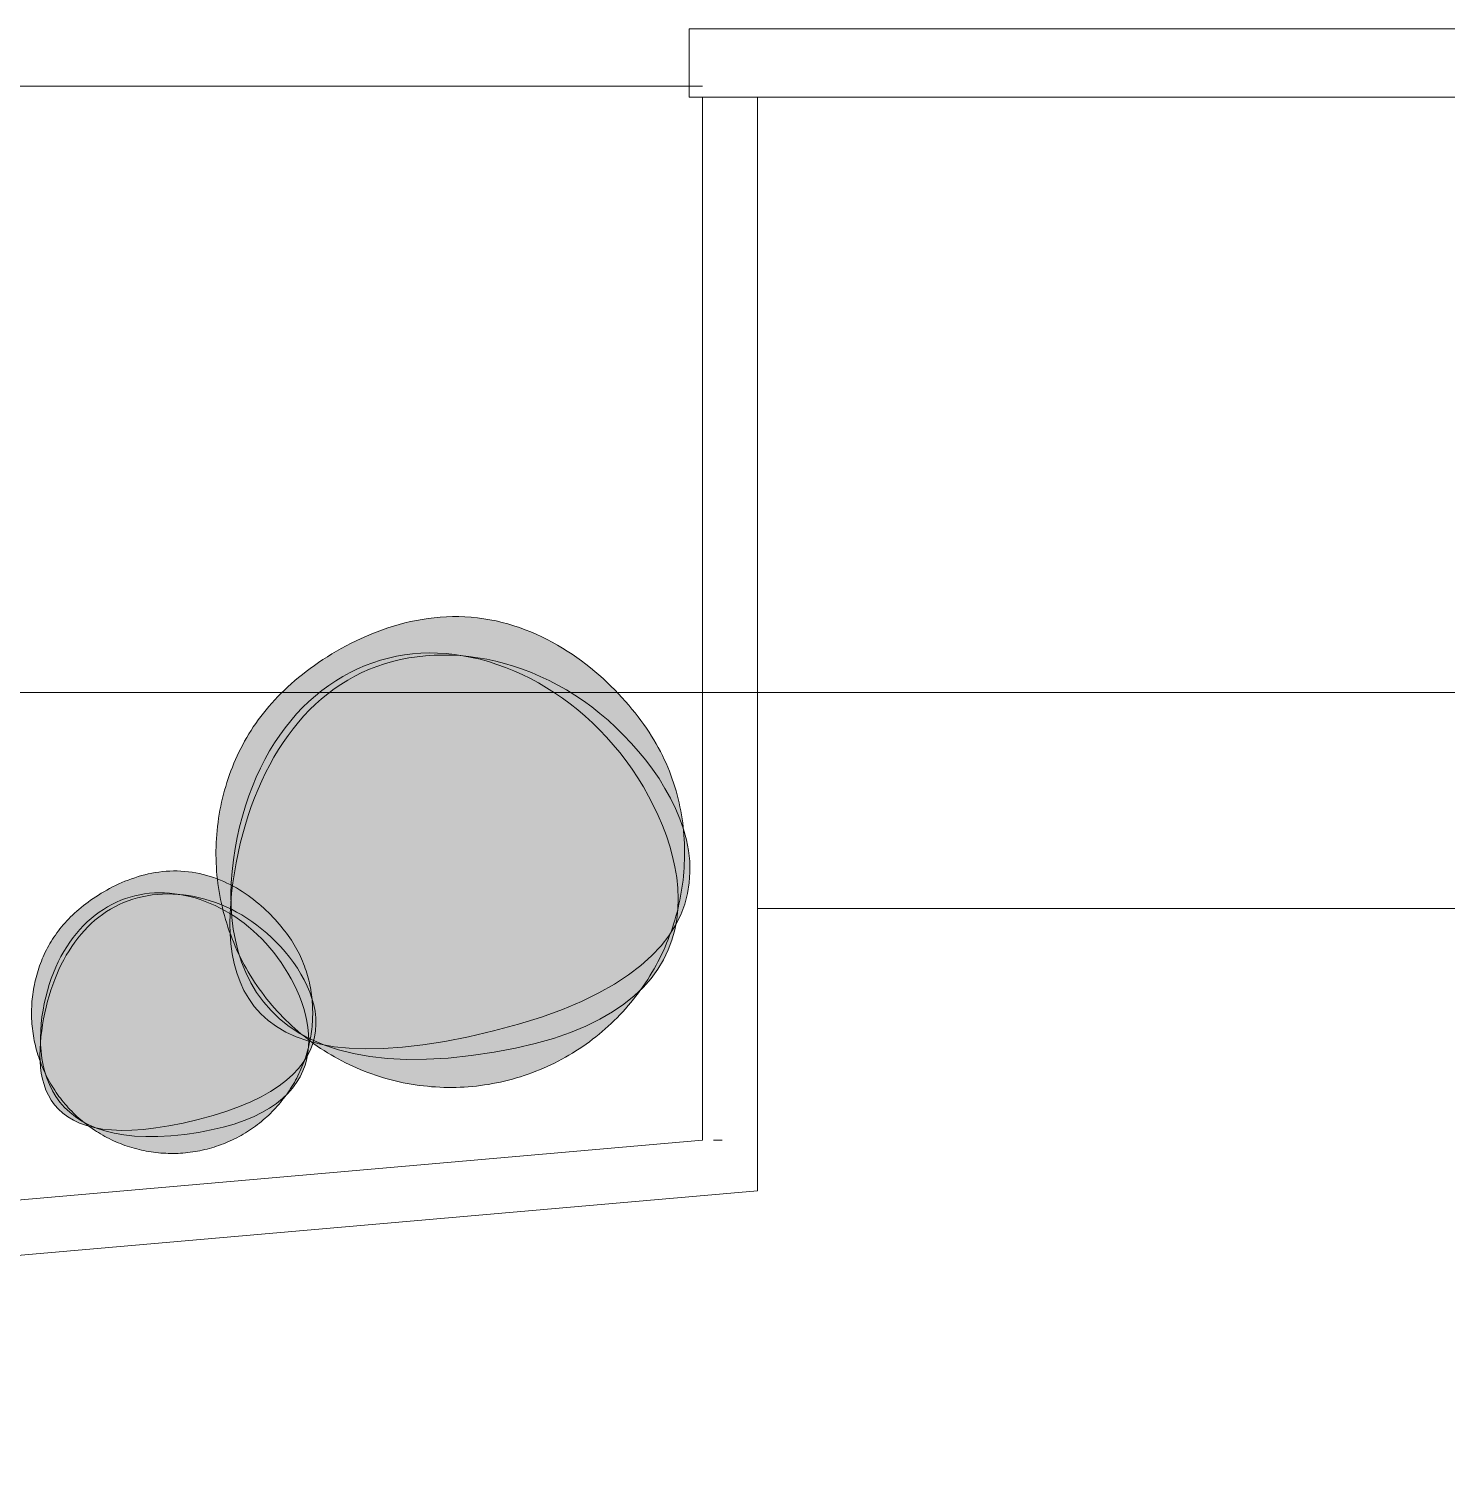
# Model space of a CAD drawing. Header units: metres. Extents: x 0.003 to 0.843, y 0.003 to 0.597.
# Drawn here: x 0.165242 to 0.169355, y 0.469971 to 0.474164 of the extents above; entities that cross this region are included whole.
import ezdxf

# ---------------------------------------------------------------- set-up
doc = ezdxf.new("R2010")
doc.units = ezdxf.units.M
doc.linetypes.add('AUSGEZOGEN', pattern=[0])
doc.linetypes.add('STRICHLINIE', pattern=[19.05, 12.7, -6.35])
doc.layers.add('Plankopf', color=7, linetype='AUSGEZOGEN', lineweight=13)

msp = doc.modelspace()

# ---------------------------------------------------------------- hatches: boundary and pattern name
at = {"layer": 'Plankopf', "linetype": 'AUSGEZOGEN', "lineweight": 13, "true_color": 0xedf5de}
h = msp.add_hatch(color=7, dxfattribs=at)
h.paths.add_polyline_path([(0.1670993, 0.471531), (0.1671043, 0.4715389), (0.1671033, 0.4715361)], flags=16)
h.paths.add_polyline_path([(0.1671191, 0.4715622), (0.1671043, 0.4715389), (0.1671056, 0.4715424), (0.1671095, 0.4715536), (0.1671131, 0.4715649), (0.1671166, 0.4715762), (0.1671199, 0.4715876), (0.167123, 0.4715991), (0.1671253, 0.4716085), (0.1671253, 0.4716081), (0.167122, 0.4715778), (0.1671191, 0.4715626), (0.1671336, 0.4715915), (0.1671453, 0.4716223), (0.1671535, 0.4716534), (0.1671586, 0.4716846), (0.1671605, 0.4717159), (0.1671596, 0.4717472), (0.1671561, 0.4717784), (0.16715, 0.4718095), (0.1671414, 0.4718408), (0.1671393, 0.4718582), (0.1671376, 0.4718699), (0.1671358, 0.4718816), (0.1671337, 0.4718933), (0.1671315, 0.471905), (0.167129, 0.4719166), (0.1671263, 0.4719282), (0.1671233, 0.4719398), (0.1671201, 0.4719514), (0.1671167, 0.4719629), (0.167113, 0.4719744), (0.1671091, 0.4719859), (0.167105, 0.4719973), (0.1671006, 0.4720087), (0.1670959, 0.4720201), (0.167091, 0.4720315), (0.1670858, 0.4720429), (0.1670803, 0.4720542), (0.1670745, 0.4720656), (0.1670685, 0.4720769), (0.1670622, 0.4720882), (0.1670556, 0.4720994), (0.1670488, 0.4721107), (0.1670416, 0.4721219), (0.1670341, 0.4721331), (0.1670263, 0.4721443), (0.1670182, 0.4721555), (0.1670099, 0.4721667), (0.1670012, 0.4721779), (0.1669921, 0.472189), (0.1669828, 0.4722002), (0.1669731, 0.4722113), (0.1669631, 0.4722224), (0.1669528, 0.4722335), (0.1669421, 0.4722446), (0.1669311, 0.4722555), (0.1669199, 0.4722664), (0.1669082, 0.4722772), (0.1668963, 0.4722879), (0.1668841, 0.4722984), (0.1668716, 0.4723087), (0.1668587, 0.4723189), (0.1668456, 0.4723288), (0.1668322, 0.4723386), (0.1668185, 0.4723481), (0.1668045, 0.4723573), (0.1667902, 0.4723662), (0.1667756, 0.4723749), (0.1667607, 0.4723832), (0.1667456, 0.4723912), (0.1667302, 0.4723988), (0.1667145, 0.4724061), (0.1666986, 0.4724129), (0.1666824, 0.4724194), (0.1666659, 0.4724254), (0.1666492, 0.4724309), (0.1666323, 0.472436), (0.166615, 0.4724406), (0.1665976, 0.4724447), (0.1665799, 0.4724482), (0.1665619, 0.4724512), (0.1665437, 0.4724536), (0.1665255, 0.4724554), (0.1665073, 0.4724566), (0.1664893, 0.4724572), (0.1664713, 0.4724572), (0.1664535, 0.4724567), (0.1664359, 0.4724556), (0.1664183, 0.472454), (0.1664009, 0.4724519), (0.1663837, 0.4724493), (0.1663666, 0.4724463), (0.1663497, 0.4724428), (0.166333, 0.4724389), (0.1663164, 0.4724346), (0.1663, 0.4724298), (0.1662839, 0.4724247), (0.1662679, 0.4724193), (0.1662522, 0.4724135), (0.1662367, 0.4724074), (0.1662214, 0.4724009), (0.1662063, 0.4723942), (0.1661915, 0.4723873), (0.1661769, 0.4723801), (0.1661626, 0.4723726), (0.1661486, 0.472365), (0.1661349, 0.4723571), (0.1661214, 0.4723491), (0.1661082, 0.4723409), (0.1660953, 0.4723326), (0.1660827, 0.4723241), (0.1660704, 0.4723156), (0.1660585, 0.472307), (0.1660468, 0.4722982), (0.1660355, 0.4722894), (0.1660245, 0.4722805), (0.1660138, 0.4722716), (0.1660033, 0.4722625), (0.1659932, 0.4722534), (0.1659834, 0.4722442), (0.1659738, 0.4722349), (0.1659646, 0.4722255), (0.1659556, 0.472216), (0.1659469, 0.4722064), (0.1659384, 0.4721968), (0.1659303, 0.4721871), (0.1659223, 0.4721773), (0.1659147, 0.4721674), (0.1659073, 0.4721575), (0.1659001, 0.4721474), (0.1658932, 0.4721373), (0.1658866, 0.4721271), (0.1658802, 0.4721168), (0.165874, 0.4721065), (0.165868, 0.472096), (0.1658623, 0.4720855), (0.1658568, 0.4720749), (0.1658515, 0.4720642), (0.1658464, 0.4720534), (0.1658415, 0.4720426), (0.1658369, 0.4720317), (0.1658324, 0.4720207), (0.1658281, 0.4720096), (0.1658241, 0.4719985), (0.1658202, 0.4719873), (0.1658165, 0.471976), (0.165813, 0.4719646), (0.1658098, 0.4719532), (0.1658067, 0.4719418), (0.1658038, 0.4719302), (0.1658011, 0.4719187), (0.1657987, 0.4719071), (0.1657964, 0.4718954), (0.1657943, 0.4718837), (0.1657924, 0.471872), (0.1657908, 0.4718603), (0.1657893, 0.4718485), (0.165788, 0.4718367), (0.165787, 0.4718248), (0.1657861, 0.471813), (0.1657855, 0.4718011), (0.165785, 0.4717893), (0.1657848, 0.4717774), (0.1657848, 0.4717655), (0.165785, 0.4717537), (0.1657853, 0.4717418), (0.1657859, 0.47173), (0.1657867, 0.4717181), (0.1657877, 0.4717063), (0.1657889, 0.4716945), (0.1657904, 0.4716827), (0.165792, 0.471671), (0.1657938, 0.4716592), (0.1657959, 0.4716475), (0.1657981, 0.4716359), (0.1658006, 0.4716243), (0.1658033, 0.4716127), (0.1658061, 0.4716012), (0.1658092, 0.4715897), (0.1658125, 0.4715783), (0.1658159, 0.471567), (0.1658196, 0.4715557), (0.1658234, 0.4715445), (0.1658253, 0.4715655), (0.1658258, 0.4715951), (0.1658275, 0.4716249), (0.1658285, 0.4716352), (0.1658288, 0.471617), (0.1658311, 0.4715835), (0.1658351, 0.4715504), (0.165841, 0.4715177), (0.1658489, 0.4714855), (0.1658522, 0.4714753), (0.1658506, 0.4714786), (0.1658456, 0.4714894), (0.1658408, 0.4715003), (0.1658362, 0.4715112), (0.1658317, 0.4715222), (0.1658275, 0.4715333), (0.165826, 0.4715374), (0.1658284, 0.471507), (0.1658322, 0.4714785), (0.1658378, 0.4714506), (0.1658452, 0.4714235), (0.1658546, 0.4713973), (0.1658661, 0.4713722), (0.1658799, 0.4713483), (0.1658961, 0.4713257), (0.1659148, 0.4713046), (0.1659361, 0.471285), (0.1659603, 0.4712672), (0.1659874, 0.4712513), (0.1660176, 0.4712373), (0.166051, 0.4712255), (0.166062, 0.4712226), (0.1660691, 0.4712175), (0.1660788, 0.4712106), (0.1660886, 0.471204), (0.1660986, 0.4711975), (0.1661086, 0.4711912), (0.1661188, 0.471185), (0.166129, 0.4711791), (0.1661394, 0.4711733), (0.1661499, 0.4711677), (0.1661604, 0.4711623), (0.1661711, 0.471157), (0.1661818, 0.471152), (0.1661926, 0.4711471), (0.1662036, 0.4711425), (0.1662146, 0.471138), (0.1662256, 0.4711337), (0.1662368, 0.4711297), (0.166248, 0.4711258), (0.1662593, 0.4711221), (0.1662706, 0.4711187), (0.166282, 0.4711154), (0.1662935, 0.4711123), (0.166305, 0.4711094), (0.1663166, 0.4711067), (0.1663282, 0.4711043), (0.1663398, 0.471102), (0.1663515, 0.4710999), (0.1663632, 0.4710981), (0.166375, 0.4710964), (0.1663868, 0.4710949), (0.1663986, 0.4710937), (0.1664104, 0.4710926), (0.1664223, 0.4710918), (0.1664341, 0.4710911), (0.166446, 0.4710907), (0.1664578, 0.4710904), (0.1664697, 0.4710904), (0.1664816, 0.4710906), (0.1664934, 0.471091), (0.1665053, 0.4710915), (0.1665171, 0.4710923), (0.166529, 0.4710933), (0.1665408, 0.4710946), (0.1665525, 0.471096), (0.1665643, 0.4710976), (0.166576, 0.4710994), (0.1665877, 0.4711015), (0.1665994, 0.4711037), (0.166611, 0.4711062), (0.1666225, 0.4711089), (0.166634, 0.4711117), (0.1666455, 0.4711148), (0.1666569, 0.4711181), (0.1666683, 0.4711215), (0.1666796, 0.4711252), (0.1666908, 0.4711291), (0.166702, 0.4711331), (0.166713, 0.4711374), (0.1667241, 0.4711418), (0.166735, 0.4711464), (0.1667458, 0.4711512), (0.1667566, 0.4711562), (0.1667673, 0.4711614), (0.1667779, 0.4711668), (0.1667884, 0.4711723), (0.1667988, 0.471178), (0.1668091, 0.4711839), (0.1668193, 0.47119), (0.1668293, 0.4711963), (0.1668393, 0.4712027), (0.1668492, 0.4712093), (0.1668589, 0.4712161), (0.1668685, 0.4712231), (0.166878, 0.4712302), (0.1668874, 0.4712375), (0.1668966, 0.4712449), (0.1669057, 0.4712526), (0.1669147, 0.4712603), (0.1669235, 0.4712683), (0.1669322, 0.4712764), (0.1669407, 0.4712846), (0.1669491, 0.471293), (0.1669574, 0.4713015), (0.1669655, 0.4713102), (0.1669734, 0.471319), (0.1669812, 0.471328), (0.1669888, 0.4713371), (0.1669963, 0.4713463), (0.1670036, 0.4713556), (0.1670108, 0.4713651), (0.1669985, 0.471356), (0.167017, 0.4713736), (0.1670178, 0.4713747), (0.1670171, 0.4713737), (0.1670247, 0.4713809), (0.1670475, 0.4714068), (0.1670671, 0.4714336), (0.1670837, 0.4714612), (0.1670973, 0.4714895), (0.1671082, 0.4715184), (0.1671164, 0.4715479)])
h.paths.add_polyline_path([(0.1660314, 0.4712464), (0.166034, 0.4712444), (0.1660337, 0.4712445)], flags=16)
h.paths.add_polyline_path([(0.1665084, 0.4723426), (0.1665191, 0.4723415), (0.1665511, 0.4723334), (0.1665264, 0.4723391)], flags=16)
h = msp.add_hatch(color=7, dxfattribs=at)
h.paths.add_polyline_path([(0.1660382, 0.4711632), (0.1660412, 0.4711679), (0.1660406, 0.4711662)], flags=16)
h.paths.add_polyline_path([(0.1660501, 0.4711819), (0.1660412, 0.4711679), (0.166042, 0.47117), (0.1660443, 0.4711767), (0.1660465, 0.4711835), (0.1660486, 0.4711903), (0.1660506, 0.4711971), (0.1660524, 0.471204), (0.1660538, 0.4712096), (0.1660538, 0.4712094), (0.1660518, 0.4711912), (0.1660501, 0.4711821), (0.1660588, 0.4711995), (0.1660658, 0.471218), (0.1660707, 0.4712366), (0.1660738, 0.4712553), (0.1660749, 0.4712741), (0.1660744, 0.4712929), (0.1660723, 0.4713116), (0.1660686, 0.4713302), (0.1660635, 0.471349), (0.1660622, 0.4713595), (0.1660612, 0.4713665), (0.1660601, 0.4713735), (0.1660589, 0.4713806), (0.1660575, 0.4713875), (0.166056, 0.4713945), (0.1660544, 0.4714015), (0.1660526, 0.4714084), (0.1660507, 0.4714154), (0.1660487, 0.4714223), (0.1660465, 0.4714292), (0.1660441, 0.4714361), (0.1660416, 0.4714429), (0.166039, 0.4714498), (0.1660362, 0.4714566), (0.1660332, 0.4714635), (0.1660301, 0.4714703), (0.1660268, 0.4714771), (0.1660234, 0.4714839), (0.1660197, 0.4714907), (0.166016, 0.4714974), (0.166012, 0.4715042), (0.1660079, 0.471511), (0.1660036, 0.4715177), (0.1659991, 0.4715244), (0.1659944, 0.4715312), (0.1659896, 0.4715379), (0.1659845, 0.4715446), (0.1659793, 0.4715513), (0.1659739, 0.471558), (0.1659683, 0.4715647), (0.1659625, 0.4715713), (0.1659565, 0.471578), (0.1659503, 0.4715847), (0.1659439, 0.4715913), (0.1659373, 0.4715979), (0.1659305, 0.4716044), (0.1659236, 0.4716109), (0.1659164, 0.4716173), (0.1659091, 0.4716236), (0.1659016, 0.4716298), (0.1658939, 0.4716359), (0.165886, 0.4716419), (0.1658779, 0.4716477), (0.1658697, 0.4716534), (0.1658613, 0.4716589), (0.1658527, 0.4716643), (0.165844, 0.4716695), (0.1658351, 0.4716745), (0.165826, 0.4716793), (0.1658168, 0.4716839), (0.1658074, 0.4716882), (0.1657978, 0.4716923), (0.1657881, 0.4716962), (0.1657782, 0.4716998), (0.1657682, 0.4717031), (0.165758, 0.4717062), (0.1657477, 0.4717089), (0.1657372, 0.4717113), (0.1657266, 0.4717135), (0.1657158, 0.4717153), (0.1657049, 0.4717167), (0.1656939, 0.4717178), (0.165683, 0.4717185), (0.1656722, 0.4717189), (0.1656614, 0.4717189), (0.1656507, 0.4717186), (0.1656401, 0.4717179), (0.1656296, 0.471717), (0.1656192, 0.4717157), (0.1656088, 0.4717142), (0.1655986, 0.4717123), (0.1655884, 0.4717102), (0.1655784, 0.4717079), (0.1655685, 0.4717053), (0.1655587, 0.4717025), (0.165549, 0.4716994), (0.1655394, 0.4716961), (0.1655299, 0.4716926), (0.1655206, 0.471689), (0.1655115, 0.4716851), (0.1655024, 0.4716811), (0.1654935, 0.4716769), (0.1654848, 0.4716726), (0.1654762, 0.4716681), (0.1654678, 0.4716635), (0.1654595, 0.4716588), (0.1654515, 0.471654), (0.1654435, 0.4716491), (0.1654358, 0.4716441), (0.1654283, 0.471639), (0.1654209, 0.4716339), (0.1654137, 0.4716287), (0.1654067, 0.4716235), (0.1653999, 0.4716182), (0.1653933, 0.4716129), (0.1653869, 0.4716075), (0.1653806, 0.4716021), (0.1653746, 0.4715966), (0.1653687, 0.471591), (0.1653629, 0.4715855), (0.1653574, 0.4715798), (0.165352, 0.4715742), (0.1653468, 0.4715684), (0.1653417, 0.4715626), (0.1653368, 0.4715568), (0.165332, 0.4715509), (0.1653274, 0.471545), (0.165323, 0.471539), (0.1653187, 0.471533), (0.1653146, 0.4715269), (0.1653106, 0.4715208), (0.1653067, 0.4715146), (0.165303, 0.4715084), (0.1652994, 0.4715022), (0.165296, 0.4714958), (0.1652927, 0.4714895), (0.1652895, 0.4714831), (0.1652865, 0.4714766), (0.1652835, 0.4714701), (0.1652807, 0.4714636), (0.1652781, 0.471457), (0.1652755, 0.4714503), (0.1652731, 0.4714436), (0.1652707, 0.4714369), (0.1652685, 0.4714301), (0.1652664, 0.4714233), (0.1652645, 0.4714165), (0.1652626, 0.4714096), (0.1652609, 0.4714027), (0.1652593, 0.4713958), (0.1652578, 0.4713888), (0.1652565, 0.4713818), (0.1652552, 0.4713748), (0.1652541, 0.4713678), (0.1652531, 0.4713607), (0.1652522, 0.4713536), (0.1652515, 0.4713466), (0.1652508, 0.4713395), (0.1652503, 0.4713324), (0.1652499, 0.4713252), (0.1652497, 0.4713181), (0.1652495, 0.471311), (0.1652495, 0.4713039), (0.1652496, 0.4712968), (0.1652498, 0.4712896), (0.1652502, 0.4712825), (0.1652507, 0.4712754), (0.1652513, 0.4712683), (0.165252, 0.4712612), (0.1652528, 0.4712542), (0.1652538, 0.4712471), (0.1652549, 0.4712401), (0.1652562, 0.4712331), (0.1652575, 0.4712261), (0.165259, 0.4712191), (0.1652606, 0.4712122), (0.1652623, 0.4712053), (0.1652641, 0.4711984), (0.1652661, 0.4711916), (0.1652682, 0.4711847), (0.1652704, 0.471178), (0.1652727, 0.4711712), (0.1652738, 0.4711838), (0.1652741, 0.4712016), (0.1652751, 0.4712195), (0.1652757, 0.4712256), (0.1652759, 0.4712147), (0.1652773, 0.4711947), (0.1652797, 0.4711748), (0.1652832, 0.4711551), (0.165288, 0.4711359), (0.16529, 0.4711297), (0.165289, 0.4711317), (0.165286, 0.4711382), (0.1652831, 0.4711447), (0.1652803, 0.4711513), (0.1652777, 0.4711579), (0.1652751, 0.4711645), (0.1652742, 0.471167), (0.1652756, 0.4711488), (0.1652779, 0.4711316), (0.1652813, 0.4711149), (0.1652857, 0.4710987), (0.1652914, 0.471083), (0.1652983, 0.4710679), (0.1653066, 0.4710535), (0.1653163, 0.47104), (0.1653275, 0.4710273), (0.1653403, 0.4710156), (0.1653548, 0.4710049), (0.1653711, 0.4709953), (0.1653892, 0.4709869), (0.1654092, 0.4709799), (0.1654158, 0.4709781), (0.1654201, 0.470975), (0.1654259, 0.4709709), (0.1654318, 0.4709669), (0.1654378, 0.470963), (0.1654438, 0.4709593), (0.1654499, 0.4709556), (0.165456, 0.470952), (0.1654623, 0.4709485), (0.1654685, 0.4709452), (0.1654749, 0.4709419), (0.1654813, 0.4709388), (0.1654877, 0.4709357), (0.1654942, 0.4709328), (0.1655008, 0.47093), (0.1655074, 0.4709274), (0.165514, 0.4709248), (0.1655207, 0.4709224), (0.1655274, 0.47092), (0.1655342, 0.4709178), (0.165541, 0.4709157), (0.1655478, 0.4709138), (0.1655547, 0.4709119), (0.1655616, 0.4709102), (0.1655686, 0.4709086), (0.1655755, 0.4709071), (0.1655825, 0.4709058), (0.1655895, 0.4709045), (0.1655966, 0.4709034), (0.1656036, 0.4709024), (0.1656107, 0.4709015), (0.1656178, 0.4709008), (0.1656249, 0.4709001), (0.165632, 0.4708996), (0.1656391, 0.4708992), (0.1656462, 0.470899), (0.1656533, 0.4708988), (0.1656605, 0.4708988), (0.1656676, 0.4708989), (0.1656747, 0.4708991), (0.1656818, 0.4708995), (0.1656889, 0.4709), (0.165696, 0.4709006), (0.1657031, 0.4709013), (0.1657102, 0.4709021), (0.1657172, 0.4709031), (0.1657242, 0.4709042), (0.1657313, 0.4709055), (0.1657382, 0.4709068), (0.1657452, 0.4709083), (0.1657521, 0.4709099), (0.1657591, 0.4709116), (0.1657659, 0.4709134), (0.1657728, 0.4709154), (0.1657796, 0.4709175), (0.1657864, 0.4709197), (0.1657931, 0.470922), (0.1657998, 0.4709244), (0.1658065, 0.470927), (0.1658131, 0.4709296), (0.1658196, 0.4709324), (0.1658261, 0.4709353), (0.1658326, 0.4709383), (0.165839, 0.4709414), (0.1658454, 0.4709446), (0.1658517, 0.4709479), (0.1658579, 0.4709514), (0.1658641, 0.4709549), (0.1658702, 0.4709586), (0.1658762, 0.4709623), (0.1658822, 0.4709662), (0.1658881, 0.4709702), (0.165894, 0.4709742), (0.1658997, 0.4709784), (0.1659054, 0.4709827), (0.1659111, 0.470987), (0.1659166, 0.4709915), (0.1659221, 0.4709961), (0.1659274, 0.4710008), (0.1659327, 0.4710055), (0.1659379, 0.4710104), (0.1659431, 0.4710153), (0.1659481, 0.4710203), (0.165953, 0.4710255), (0.1659579, 0.4710307), (0.1659627, 0.471036), (0.1659674, 0.4710413), (0.1659719, 0.4710468), (0.1659764, 0.4710523), (0.1659808, 0.4710579), (0.1659851, 0.4710636), (0.1659777, 0.4710582), (0.1659888, 0.4710687), (0.1659893, 0.4710694), (0.1659889, 0.4710688), (0.1659934, 0.4710731), (0.1660071, 0.4710886), (0.1660189, 0.4711047), (0.1660288, 0.4711213), (0.166037, 0.4711383), (0.1660435, 0.4711556), (0.1660484, 0.4711733)])
h.paths.add_polyline_path([(0.1653975, 0.4709924), (0.165399, 0.4709912), (0.1653989, 0.4709912)], flags=16)
h.paths.add_polyline_path([(0.1656837, 0.4716501), (0.1656901, 0.4716495), (0.1657093, 0.4716446), (0.1656945, 0.471648)], flags=16)
for points in [[(0.1658288, 0.471617), (0.1658285, 0.4716352), (0.1658275, 0.4716249), (0.1658258, 0.4715951), (0.1658253, 0.4715655), (0.1658261, 0.4715372), (0.1658275, 0.4715333), (0.1658317, 0.4715222), (0.1658362, 0.4715112), (0.1658408, 0.4715003), (0.1658456, 0.4714894), (0.1658506, 0.4714786), (0.1658489, 0.4714855), (0.165841, 0.4715177), (0.1658351, 0.4715504), (0.1658311, 0.4715835)], [(0.167123, 0.4715991), (0.1671199, 0.4715876), (0.1671166, 0.4715762), (0.1671131, 0.4715649), (0.1671095, 0.4715536), (0.1671056, 0.4715424), (0.1671043, 0.4715389), (0.1671184, 0.4715611), (0.1671191, 0.4715626), (0.167122, 0.4715778), (0.1671253, 0.4716087)], [(0.1652759, 0.4712147), (0.1652757, 0.4712256), (0.1652751, 0.4712195), (0.1652741, 0.4712016), (0.1652738, 0.4711838), (0.1652743, 0.4711669), (0.1652751, 0.4711645), (0.1652777, 0.4711579), (0.1652803, 0.4711513), (0.1652831, 0.4711447), (0.165286, 0.4711382), (0.165289, 0.4711317), (0.165288, 0.4711359), (0.1652832, 0.4711551), (0.1652797, 0.4711748), (0.1652773, 0.4711947)], [(0.1660524, 0.471204), (0.1660506, 0.4711971), (0.1660486, 0.4711903), (0.1660465, 0.4711835), (0.1660443, 0.4711767), (0.166042, 0.47117), (0.1660412, 0.4711679), (0.1660496, 0.4711812), (0.1660501, 0.4711821), (0.1660518, 0.4711912), (0.1660538, 0.4712098)]]:
    msp.add_hatch(color=7, dxfattribs=at).paths.add_polyline_path(points)

# ---------------------------------------------------------------- linework, layer by layer
at = {"layer": 'Plankopf', "color": 7, "linetype": 'AUSGEZOGEN', "lineweight": 13}
for p, q in [((0.1671584, 0.4739652), (0.1671584, 0.4741636)), ((0.1671584, 0.4741636), (0.1827054, 0.4741636)), ((0.1827342, 0.4739652), (0.1671584, 0.4739652)), ((0.1672288, 0.4709374), (0.1672544, 0.4709374))]:
    msp.add_line(p, q, dxfattribs=at)
at = {"layer": 'Plankopf', "color": 7, "linetype": 'STRICHLINIE', "lineweight": 13}
for p, q in [((0.1586827, 0.4739972), (0.1671968, 0.4739972)), ((0.1671968, 0.4739652), (0.1671968, 0.4709374)), ((0.1673568, 0.4739652), (0.1673568, 0.4707908)), ((0.1671968, 0.4709374), (0.1579347, 0.4701271)), ((0.1673568, 0.4707908), (0.1579845, 0.4699708))]:
    msp.add_line(p, q, dxfattribs=at)
at = {"layer": 'Plankopf', "color": 253, "linetype": 'STRICHLINIE', "lineweight": 13}
msp.add_line((0.1592376, 0.4722372), (0.1827296, 0.4722372), dxfattribs=at)
at = {"layer": 'Plankopf', "color": 253, "linetype": 'AUSGEZOGEN', "lineweight": 13}
msp.add_line((0.1724768, 0.47161), (0.1673568, 0.47161), dxfattribs=at)
at = {"layer": 'Plankopf', "color": 7, "linetype": 'AUSGEZOGEN', "lineweight": 13}
for points in [[(0.1665437, 0.4724536), (0.1665255, 0.4724554), (0.1665073, 0.4724566), (0.1664893, 0.4724572), (0.1664713, 0.4724572), (0.1664535, 0.4724567), (0.1664359, 0.4724556), (0.1664183, 0.472454), (0.1664009, 0.4724519), (0.1663837, 0.4724493), (0.1663666, 0.4724463), (0.1663497, 0.4724428), (0.166333, 0.4724389), (0.1663164, 0.4724346), (0.1663, 0.4724298), (0.1662839, 0.4724247), (0.1662679, 0.4724193), (0.1662522, 0.4724135), (0.1662367, 0.4724074), (0.1662214, 0.4724009), (0.1662063, 0.4723942), (0.1661915, 0.4723873), (0.1661769, 0.4723801), (0.1661626, 0.4723726), (0.1661486, 0.472365), (0.1661349, 0.4723571), (0.1661214, 0.4723491), (0.1661082, 0.4723409), (0.1660953, 0.4723326), (0.1660827, 0.4723241), (0.1660704, 0.4723156), (0.1660585, 0.472307), (0.1660468, 0.4722982), (0.1660355, 0.4722894), (0.1660245, 0.4722805), (0.1660138, 0.4722716), (0.1660033, 0.4722625), (0.1659932, 0.4722534), (0.1659834, 0.4722442), (0.1659738, 0.4722349), (0.1659646, 0.4722255), (0.1659556, 0.472216), (0.1659469, 0.4722064), (0.1659384, 0.4721968), (0.1659303, 0.4721871), (0.1659223, 0.4721773), (0.1659147, 0.4721674), (0.1659073, 0.4721575), (0.1659001, 0.4721474), (0.1658932, 0.4721373), (0.1658866, 0.4721271), (0.1658802, 0.4721168), (0.165874, 0.4721065), (0.165868, 0.472096), (0.1658623, 0.4720855), (0.1658568, 0.4720749), (0.1658515, 0.4720642), (0.1658464, 0.4720534), (0.1658415, 0.4720426), (0.1658369, 0.4720317), (0.1658324, 0.4720207), (0.1658281, 0.4720096), (0.1658241, 0.4719985), (0.1658202, 0.4719873), (0.1658165, 0.471976), (0.165813, 0.4719646), (0.1658098, 0.4719532), (0.1658067, 0.4719418), (0.1658038, 0.4719302), (0.1658011, 0.4719187), (0.1657987, 0.4719071), (0.1657964, 0.4718954), (0.1657943, 0.4718837), (0.1657924, 0.471872), (0.1657908, 0.4718603), (0.1657893, 0.4718485), (0.165788, 0.4718367), (0.165787, 0.4718248), (0.1657861, 0.471813), (0.1657855, 0.4718011), (0.165785, 0.4717893), (0.1657848, 0.4717774), (0.1657848, 0.4717655), (0.165785, 0.4717537), (0.1657853, 0.4717418), (0.1657859, 0.47173), (0.1657867, 0.4717181), (0.1657877, 0.4717063), (0.1657889, 0.4716945), (0.1657904, 0.4716827), (0.165792, 0.471671), (0.1657938, 0.4716592), (0.1657959, 0.4716475), (0.1657981, 0.4716359), (0.1658006, 0.4716243), (0.1658033, 0.4716127), (0.1658061, 0.4716012), (0.1658092, 0.4715897), (0.1658125, 0.4715783), (0.1658159, 0.471567), (0.1658196, 0.4715557), (0.1658234, 0.4715445), (0.1658275, 0.4715333), (0.1658317, 0.4715222), (0.1658362, 0.4715112), (0.1658408, 0.4715003), (0.1658456, 0.4714894), (0.1658506, 0.4714786), (0.1658558, 0.471468), (0.1658611, 0.4714574), (0.1658667, 0.4714469), (0.1658724, 0.4714365), (0.1658783, 0.4714262), (0.1658844, 0.471416), (0.1658907, 0.4714059), (0.1658971, 0.4713959), (0.1659037, 0.4713861), (0.1659105, 0.4713763), (0.1659175, 0.4713667), (0.1659246, 0.4713572), (0.1659319, 0.4713479), (0.1659393, 0.4713386), (0.1659469, 0.4713295), (0.1659547, 0.4713206), (0.1659627, 0.4713118), (0.1659707, 0.4713031), (0.165979, 0.4712945), (0.1659874, 0.4712861), (0.1659959, 0.4712779), (0.1660046, 0.4712698), (0.1660134, 0.4712618), (0.1660224, 0.471254), (0.1660314, 0.4712464), (0.1660407, 0.4712389), (0.16605, 0.4712316), (0.1660595, 0.4712244), (0.1660691, 0.4712175), (0.1660788, 0.4712106), (0.1660886, 0.471204), (0.1660986, 0.4711975), (0.1661086, 0.4711912), (0.1661188, 0.471185), (0.166129, 0.4711791), (0.1661394, 0.4711733), (0.1661499, 0.4711677), (0.1661604, 0.4711623), (0.1661711, 0.471157), (0.1661818, 0.471152), (0.1661926, 0.4711471), (0.1662036, 0.4711425), (0.1662146, 0.471138), (0.1662256, 0.4711337), (0.1662368, 0.4711297), (0.166248, 0.4711258), (0.1662593, 0.4711221), (0.1662706, 0.4711187), (0.166282, 0.4711154), (0.1662935, 0.4711123), (0.166305, 0.4711094), (0.1663166, 0.4711067), (0.1663282, 0.4711043), (0.1663398, 0.471102), (0.1663515, 0.4710999), (0.1663632, 0.4710981), (0.166375, 0.4710964), (0.1663868, 0.4710949), (0.1663986, 0.4710937), (0.1664104, 0.4710926), (0.1664223, 0.4710918), (0.1664341, 0.4710911), (0.166446, 0.4710907), (0.1664578, 0.4710904), (0.1664697, 0.4710904), (0.1664816, 0.4710906), (0.1664934, 0.471091), (0.1665053, 0.4710915), (0.1665171, 0.4710923), (0.166529, 0.4710933), (0.1665408, 0.4710946), (0.1665525, 0.471096), (0.1665643, 0.4710976), (0.166576, 0.4710994), (0.1665877, 0.4711015), (0.1665994, 0.4711037), (0.166611, 0.4711062), (0.1666225, 0.4711089), (0.166634, 0.4711117), (0.1666455, 0.4711148), (0.1666569, 0.4711181), (0.1666683, 0.4711215), (0.1666796, 0.4711252), (0.1666908, 0.4711291), (0.166702, 0.4711331), (0.166713, 0.4711374), (0.1667241, 0.4711418), (0.166735, 0.4711464), (0.1667458, 0.4711512), (0.1667566, 0.4711562), (0.1667673, 0.4711614), (0.1667779, 0.4711668), (0.1667884, 0.4711723), (0.1667988, 0.471178), (0.1668091, 0.4711839), (0.1668193, 0.47119), (0.1668293, 0.4711963), (0.1668393, 0.4712027), (0.1668492, 0.4712093), (0.1668589, 0.4712161), (0.1668685, 0.4712231), (0.166878, 0.4712302), (0.1668874, 0.4712375), (0.1668966, 0.4712449), (0.1669057, 0.4712526), (0.1669147, 0.4712603), (0.1669235, 0.4712683), (0.1669322, 0.4712764), (0.1669407, 0.4712846), (0.1669491, 0.471293), (0.1669574, 0.4713015), (0.1669655, 0.4713102), (0.1669734, 0.471319), (0.1669812, 0.471328), (0.1669888, 0.4713371), (0.1669963, 0.4713463), (0.1670036, 0.4713556), (0.1670108, 0.4713651), (0.1670178, 0.4713747), (0.1670246, 0.4713844), (0.1670313, 0.4713942), (0.1670378, 0.4714042), (0.1670441, 0.4714142), (0.1670502, 0.4714244), (0.1670562, 0.4714347), (0.167062, 0.471445), (0.1670676, 0.4714555), (0.167073, 0.471466), (0.1670782, 0.4714767), (0.1670833, 0.4714874), (0.1670881, 0.4714983), (0.1670928, 0.4715092), (0.1670972, 0.4715202), (0.1671015, 0.4715312), (0.1671056, 0.4715424), (0.1671095, 0.4715536), (0.1671131, 0.4715649), (0.1671166, 0.4715762), (0.1671199, 0.4715876), (0.167123, 0.4715991), (0.1671258, 0.4716106), (0.1671285, 0.4716222), (0.167131, 0.4716338), (0.1671333, 0.4716454), (0.1671353, 0.4716571), (0.1671372, 0.4716689), (0.1671389, 0.4716806), (0.1671403, 0.4716924), (0.1671416, 0.4717042), (0.1671426, 0.471716), (0.1671435, 0.4717279), (0.1671441, 0.4717397), (0.1671446, 0.4717516), (0.1671448, 0.4717635), (0.1671449, 0.4717753), (0.1671447, 0.4717872), (0.1671443, 0.4717991), (0.1671437, 0.4718109), (0.1671429, 0.4718228), (0.1671419, 0.4718346), (0.1671407, 0.4718464), (0.1671393, 0.4718582), (0.1671376, 0.4718699), (0.1671358, 0.4718816), (0.1671337, 0.4718933), (0.1671315, 0.471905), (0.167129, 0.4719166), (0.1671263, 0.4719282), (0.1671233, 0.4719398), (0.1671201, 0.4719514), (0.1671167, 0.4719629), (0.167113, 0.4719744), (0.1671091, 0.4719859), (0.167105, 0.4719973), (0.1671006, 0.4720087), (0.1670959, 0.4720201), (0.167091, 0.4720315), (0.1670858, 0.4720429), (0.1670803, 0.4720542), (0.1670745, 0.4720656), (0.1670685, 0.4720769), (0.1670622, 0.4720882), (0.1670556, 0.4720994), (0.1670488, 0.4721107), (0.1670416, 0.4721219), (0.1670341, 0.4721331), (0.1670263, 0.4721443), (0.1670182, 0.4721555), (0.1670099, 0.4721667), (0.1670012, 0.4721779), (0.1669921, 0.472189), (0.1669828, 0.4722002), (0.1669731, 0.4722113), (0.1669631, 0.4722224), (0.1669528, 0.4722335), (0.1669421, 0.4722446), (0.1669311, 0.4722555), (0.1669199, 0.4722664), (0.1669082, 0.4722772), (0.1668963, 0.4722879), (0.1668841, 0.4722984), (0.1668716, 0.4723087), (0.1668587, 0.4723189), (0.1668456, 0.4723288), (0.1668322, 0.4723386), (0.1668185, 0.4723481), (0.1668045, 0.4723573), (0.1667902, 0.4723662), (0.1667756, 0.4723749), (0.1667607, 0.4723832), (0.1667456, 0.4723912), (0.1667302, 0.4723988), (0.1667145, 0.4724061), (0.1666986, 0.4724129), (0.1666824, 0.4724194), (0.1666659, 0.4724254), (0.1666492, 0.4724309), (0.1666323, 0.472436), (0.166615, 0.4724406), (0.1665976, 0.4724447), (0.1665799, 0.4724482), (0.1665619, 0.4724512), (0.1665437, 0.4724536)], [(0.1665906, 0.4712544), (0.1665178, 0.4712375), (0.1664495, 0.471224), (0.1663856, 0.4712139), (0.1663261, 0.471207), (0.1662706, 0.4712032), (0.1662192, 0.4712023), (0.1661717, 0.4712042), (0.1661279, 0.4712088), (0.1660877, 0.4712159), (0.166051, 0.4712255), (0.1660176, 0.4712373), (0.1659874, 0.4712513), (0.1659603, 0.4712672), (0.1659361, 0.471285), (0.1659148, 0.4713046), (0.1658961, 0.4713257), (0.1658799, 0.4713483), (0.1658661, 0.4713722), (0.1658546, 0.4713973), (0.1658452, 0.4714235), (0.1658378, 0.4714506), (0.1658322, 0.4714785), (0.1658284, 0.471507), (0.1658261, 0.471536), (0.1658253, 0.4715655), (0.1658258, 0.4715951), (0.1658275, 0.4716249), (0.1658303, 0.4716547), (0.1658339, 0.4716843), (0.1658384, 0.4717136), (0.1658434, 0.4717425), (0.1658492, 0.471771), (0.1658555, 0.471799), (0.1658625, 0.4718265), (0.1658702, 0.4718535), (0.1658784, 0.47188), (0.1658873, 0.471906), (0.1658967, 0.4719314), (0.1659068, 0.4719562), (0.1659175, 0.4719804), (0.1659288, 0.4720041), (0.1659407, 0.4720271), (0.1659531, 0.4720494), (0.1659662, 0.4720711), (0.1659799, 0.4720921), (0.1659941, 0.4721124), (0.1660089, 0.472132), (0.1660243, 0.4721509), (0.1660402, 0.472169), (0.1660567, 0.4721863), (0.1660738, 0.4722028), (0.1660914, 0.4722185), (0.1661096, 0.4722334), (0.1661283, 0.4722475), (0.1661475, 0.4722606), (0.1661673, 0.4722729), (0.1661877, 0.4722843), (0.1662085, 0.4722948), (0.1662299, 0.4723043), (0.1662518, 0.4723129), (0.1662742, 0.4723205), (0.1662972, 0.4723271), (0.1663205, 0.4723327), (0.1663443, 0.4723374), (0.1663684, 0.472341), (0.1663929, 0.4723436), (0.1664177, 0.4723453), (0.1664427, 0.4723459), (0.166468, 0.4723454), (0.1664935, 0.472344), (0.1665191, 0.4723415), (0.1665449, 0.472338), (0.1665708, 0.4723335), (0.1665967, 0.4723278), (0.1666226, 0.4723212), (0.1666486, 0.4723134), (0.1666744, 0.4723046), (0.1667002, 0.4722948), (0.1667259, 0.4722838), (0.1667514, 0.4722718), (0.1667767, 0.4722586), (0.1668018, 0.4722444), (0.1668266, 0.4722291), (0.1668512, 0.4722126), (0.1668753, 0.4721951), (0.1668992, 0.4721764), (0.1669226, 0.4721566), (0.1669455, 0.4721356), (0.166968, 0.4721135), (0.16699, 0.4720903), (0.1670114, 0.472066), (0.1670321, 0.4720405), (0.1670519, 0.4720141), (0.1670706, 0.4719869), (0.167088, 0.4719588), (0.167104, 0.47193), (0.1671184, 0.4719006), (0.1671309, 0.4718706), (0.1671415, 0.4718402), (0.16715, 0.4718095), (0.1671561, 0.4717784), (0.1671596, 0.4717472), (0.1671605, 0.4717159), (0.1671586, 0.4716846), (0.1671535, 0.4716534), (0.1671453, 0.4716223), (0.1671336, 0.4715915), (0.1671184, 0.4715611), (0.1670993, 0.471531), (0.1670764, 0.4715015), (0.1670493, 0.4714726), (0.1670179, 0.4714444), (0.1669821, 0.471417), (0.1669415, 0.4713905), (0.1668962, 0.4713649), (0.1668458, 0.4713403), (0.1667902, 0.4713169), (0.1667293, 0.4712948), (0.1666628, 0.4712739), (0.1665906, 0.4712544)], [(0.1665258, 0.4711828), (0.1664589, 0.4711758), (0.1663962, 0.4711722), (0.1663374, 0.4711718), (0.1662825, 0.4711746), (0.1662314, 0.4711802), (0.1661839, 0.4711886), (0.16614, 0.4711997), (0.1660995, 0.4712133), (0.1660623, 0.4712292), (0.1660284, 0.4712473), (0.1659975, 0.4712675), (0.1659696, 0.4712896), (0.1659446, 0.4713135), (0.1659224, 0.471339), (0.1659028, 0.4713659), (0.1658858, 0.4713942), (0.1658712, 0.4714237), (0.165859, 0.4714542), (0.1658489, 0.4714855), (0.165841, 0.4715177), (0.1658351, 0.4715504), (0.1658311, 0.4715835), (0.1658288, 0.471617), (0.1658282, 0.4716506), (0.1658291, 0.4716842), (0.1658316, 0.4717177), (0.1658353, 0.4717509), (0.1658403, 0.4717837), (0.1658463, 0.4718159), (0.1658534, 0.4718474), (0.1658614, 0.471878), (0.1658703, 0.4719077), (0.16588, 0.4719366), (0.1658906, 0.4719646), (0.1659019, 0.4719916), (0.165914, 0.4720178), (0.1659269, 0.472043), (0.1659406, 0.4720674), (0.1659549, 0.4720907), (0.1659699, 0.4721132), (0.1659856, 0.4721346), (0.1660019, 0.4721552), (0.1660189, 0.4721747), (0.1660364, 0.4721933), (0.1660545, 0.4722109), (0.1660732, 0.4722275), (0.1660924, 0.4722431), (0.1661121, 0.4722577), (0.1661323, 0.4722713), (0.1661529, 0.4722838), (0.166174, 0.4722953), (0.1661955, 0.4723058), (0.1662174, 0.4723152), (0.1662396, 0.4723236), (0.1662622, 0.4723309), (0.1662851, 0.4723371), (0.1663083, 0.4723423), (0.1663318, 0.4723463), (0.1663555, 0.4723493), (0.1663795, 0.4723511), (0.1664037, 0.4723518), (0.166428, 0.4723515), (0.1664525, 0.47235), (0.1664771, 0.4723475), (0.1665017, 0.4723438), (0.1665264, 0.4723391), (0.1665511, 0.4723334), (0.1665757, 0.4723266), (0.1666003, 0.4723188), (0.1666248, 0.47231), (0.1666492, 0.4723002), (0.1666733, 0.4722893), (0.1666973, 0.4722775), (0.1667211, 0.4722647), (0.1667445, 0.472251), (0.1667677, 0.4722363), (0.1667905, 0.4722206), (0.1668129, 0.472204), (0.166835, 0.4721865), (0.1668566, 0.4721681), (0.1668777, 0.4721487), (0.1668983, 0.4721285), (0.1669183, 0.4721074), (0.1669378, 0.4720855), (0.1669566, 0.4720626), (0.1669749, 0.472039), (0.1669924, 0.4720145), (0.1670092, 0.4719891), (0.1670252, 0.471963), (0.1670405, 0.471936), (0.1670549, 0.4719083), (0.1670684, 0.4718799), (0.1670808, 0.4718508), (0.167092, 0.4718213), (0.1671019, 0.4717913), (0.1671102, 0.471761), (0.167117, 0.4717305), (0.167122, 0.4716999), (0.1671251, 0.4716692), (0.1671263, 0.4716385), (0.1671253, 0.4716081), (0.167122, 0.4715778), (0.1671164, 0.4715479), (0.1671082, 0.4715184), (0.1670973, 0.4714895), (0.1670837, 0.4714612), (0.1670671, 0.4714336), (0.1670475, 0.4714068), (0.1670247, 0.4713809), (0.1669985, 0.471356), (0.1669689, 0.4713322), (0.1669358, 0.4713096), (0.1668989, 0.4712883), (0.1668582, 0.4712683), (0.1668135, 0.4712498), (0.1667647, 0.4712329), (0.1667116, 0.4712177), (0.1666542, 0.4712042), (0.1665923, 0.4711925), (0.1665258, 0.4711828)], [(0.1657049, 0.4717167), (0.1656939, 0.4717178), (0.165683, 0.4717185), (0.1656722, 0.4717189), (0.1656614, 0.4717189), (0.1656507, 0.4717186), (0.1656401, 0.4717179), (0.1656296, 0.471717), (0.1656192, 0.4717157), (0.1656088, 0.4717142), (0.1655986, 0.4717123), (0.1655884, 0.4717102), (0.1655784, 0.4717079), (0.1655685, 0.4717053), (0.1655587, 0.4717025), (0.165549, 0.4716994), (0.1655394, 0.4716961), (0.1655299, 0.4716926), (0.1655206, 0.471689), (0.1655115, 0.4716851), (0.1655024, 0.4716811), (0.1654935, 0.4716769), (0.1654848, 0.4716726), (0.1654762, 0.4716681), (0.1654678, 0.4716635), (0.1654595, 0.4716588), (0.1654515, 0.471654), (0.1654435, 0.4716491), (0.1654358, 0.4716441), (0.1654283, 0.471639), (0.1654209, 0.4716339), (0.1654137, 0.4716287), (0.1654067, 0.4716235), (0.1653999, 0.4716182), (0.1653933, 0.4716129), (0.1653869, 0.4716075), (0.1653806, 0.4716021), (0.1653746, 0.4715966), (0.1653687, 0.471591), (0.1653629, 0.4715855), (0.1653574, 0.4715798), (0.165352, 0.4715742), (0.1653468, 0.4715684), (0.1653417, 0.4715626), (0.1653368, 0.4715568), (0.165332, 0.4715509), (0.1653274, 0.471545), (0.165323, 0.471539), (0.1653187, 0.471533), (0.1653146, 0.4715269), (0.1653106, 0.4715208), (0.1653067, 0.4715146), (0.165303, 0.4715084), (0.1652994, 0.4715022), (0.165296, 0.4714958), (0.1652927, 0.4714895), (0.1652895, 0.4714831), (0.1652865, 0.4714766), (0.1652835, 0.4714701), (0.1652807, 0.4714636), (0.1652781, 0.471457), (0.1652755, 0.4714503), (0.1652731, 0.4714436), (0.1652707, 0.4714369), (0.1652685, 0.4714301), (0.1652664, 0.4714233), (0.1652645, 0.4714165), (0.1652626, 0.4714096), (0.1652609, 0.4714027), (0.1652593, 0.4713958), (0.1652578, 0.4713888), (0.1652565, 0.4713818), (0.1652552, 0.4713748), (0.1652541, 0.4713678), (0.1652531, 0.4713607), (0.1652522, 0.4713536), (0.1652515, 0.4713466), (0.1652508, 0.4713395), (0.1652503, 0.4713324), (0.1652499, 0.4713252), (0.1652497, 0.4713181), (0.1652495, 0.471311), (0.1652495, 0.4713039), (0.1652496, 0.4712968), (0.1652498, 0.4712896), (0.1652502, 0.4712825), (0.1652507, 0.4712754), (0.1652513, 0.4712683), (0.165252, 0.4712612), (0.1652528, 0.4712542), (0.1652538, 0.4712471), (0.1652549, 0.4712401), (0.1652562, 0.4712331), (0.1652575, 0.4712261), (0.165259, 0.4712191), (0.1652606, 0.4712122), (0.1652623, 0.4712053), (0.1652641, 0.4711984), (0.1652661, 0.4711916), (0.1652682, 0.4711847), (0.1652704, 0.471178), (0.1652727, 0.4711712), (0.1652751, 0.4711645), (0.1652777, 0.4711579), (0.1652803, 0.4711513), (0.1652831, 0.4711447), (0.165286, 0.4711382), (0.165289, 0.4711317), (0.1652921, 0.4711253), (0.1652953, 0.471119), (0.1652986, 0.4711127), (0.1653021, 0.4711064), (0.1653056, 0.4711003), (0.1653093, 0.4710941), (0.165313, 0.4710881), (0.1653169, 0.4710821), (0.1653209, 0.4710762), (0.1653249, 0.4710704), (0.1653291, 0.4710646), (0.1653334, 0.4710589), (0.1653377, 0.4710533), (0.1653422, 0.4710477), (0.1653468, 0.4710423), (0.1653515, 0.4710369), (0.1653562, 0.4710316), (0.1653611, 0.4710264), (0.165366, 0.4710213), (0.1653711, 0.4710162), (0.1653762, 0.4710113), (0.1653814, 0.4710064), (0.1653867, 0.4710017), (0.165392, 0.470997), (0.1653975, 0.4709924), (0.165403, 0.4709879), (0.1654086, 0.4709835), (0.1654143, 0.4709792), (0.1654201, 0.470975), (0.1654259, 0.4709709), (0.1654318, 0.4709669), (0.1654378, 0.470963), (0.1654438, 0.4709593), (0.1654499, 0.4709556), (0.165456, 0.470952), (0.1654623, 0.4709485), (0.1654685, 0.4709452), (0.1654749, 0.4709419), (0.1654813, 0.4709388), (0.1654877, 0.4709357), (0.1654942, 0.4709328), (0.1655008, 0.47093), (0.1655074, 0.4709274), (0.165514, 0.4709248), (0.1655207, 0.4709224), (0.1655274, 0.47092), (0.1655342, 0.4709178), (0.165541, 0.4709157), (0.1655478, 0.4709138), (0.1655547, 0.4709119), (0.1655616, 0.4709102), (0.1655686, 0.4709086), (0.1655755, 0.4709071), (0.1655825, 0.4709058), (0.1655895, 0.4709045), (0.1655966, 0.4709034), (0.1656036, 0.4709024), (0.1656107, 0.4709015), (0.1656178, 0.4709008), (0.1656249, 0.4709001), (0.165632, 0.4708996), (0.1656391, 0.4708992), (0.1656462, 0.470899), (0.1656533, 0.4708988), (0.1656605, 0.4708988), (0.1656676, 0.4708989), (0.1656747, 0.4708991), (0.1656818, 0.4708995), (0.1656889, 0.4709), (0.165696, 0.4709006), (0.1657031, 0.4709013), (0.1657102, 0.4709021), (0.1657172, 0.4709031), (0.1657242, 0.4709042), (0.1657313, 0.4709055), (0.1657382, 0.4709068), (0.1657452, 0.4709083), (0.1657521, 0.4709099), (0.1657591, 0.4709116), (0.1657659, 0.4709134), (0.1657728, 0.4709154), (0.1657796, 0.4709175), (0.1657864, 0.4709197), (0.1657931, 0.470922), (0.1657998, 0.4709244), (0.1658065, 0.470927), (0.1658131, 0.4709296), (0.1658196, 0.4709324), (0.1658261, 0.4709353), (0.1658326, 0.4709383), (0.165839, 0.4709414), (0.1658454, 0.4709446), (0.1658517, 0.4709479), (0.1658579, 0.4709514), (0.1658641, 0.4709549), (0.1658702, 0.4709586), (0.1658762, 0.4709623), (0.1658822, 0.4709662), (0.1658881, 0.4709702), (0.165894, 0.4709742), (0.1658997, 0.4709784), (0.1659054, 0.4709827), (0.1659111, 0.470987), (0.1659166, 0.4709915), (0.1659221, 0.4709961), (0.1659274, 0.4710008), (0.1659327, 0.4710055), (0.1659379, 0.4710104), (0.1659431, 0.4710153), (0.1659481, 0.4710203), (0.165953, 0.4710255), (0.1659579, 0.4710307), (0.1659627, 0.471036), (0.1659674, 0.4710413), (0.1659719, 0.4710468), (0.1659764, 0.4710523), (0.1659808, 0.4710579), (0.1659851, 0.4710636), (0.1659893, 0.4710694), (0.1659934, 0.4710752), (0.1659974, 0.4710811), (0.1660013, 0.4710871), (0.1660051, 0.4710931), (0.1660088, 0.4710992), (0.1660123, 0.4711053), (0.1660158, 0.4711116), (0.1660192, 0.4711178), (0.1660224, 0.4711242), (0.1660256, 0.4711306), (0.1660286, 0.471137), (0.1660315, 0.4711435), (0.1660343, 0.4711501), (0.166037, 0.4711567), (0.1660395, 0.4711633), (0.166042, 0.47117), (0.1660443, 0.4711767), (0.1660465, 0.4711835), (0.1660486, 0.4711903), (0.1660506, 0.4711971), (0.1660524, 0.471204), (0.1660541, 0.4712109), (0.1660557, 0.4712179), (0.1660572, 0.4712248), (0.1660586, 0.4712318), (0.1660598, 0.4712388), (0.1660609, 0.4712459), (0.1660619, 0.4712529), (0.1660628, 0.47126), (0.1660636, 0.4712671), (0.1660642, 0.4712742), (0.1660647, 0.4712813), (0.1660651, 0.4712884), (0.1660654, 0.4712955), (0.1660655, 0.4713026), (0.1660655, 0.4713098), (0.1660654, 0.4713169), (0.1660652, 0.471324), (0.1660649, 0.4713311), (0.1660644, 0.4713382), (0.1660638, 0.4713453), (0.166063, 0.4713524), (0.1660622, 0.4713595), (0.1660612, 0.4713665), (0.1660601, 0.4713735), (0.1660589, 0.4713806), (0.1660575, 0.4713875), (0.166056, 0.4713945), (0.1660544, 0.4714015), (0.1660526, 0.4714084), (0.1660507, 0.4714154), (0.1660487, 0.4714223), (0.1660465, 0.4714292), (0.1660441, 0.4714361), (0.1660416, 0.4714429), (0.166039, 0.4714498), (0.1660362, 0.4714566), (0.1660332, 0.4714635), (0.1660301, 0.4714703), (0.1660268, 0.4714771), (0.1660234, 0.4714839), (0.1660197, 0.4714907), (0.166016, 0.4714974), (0.166012, 0.4715042), (0.1660079, 0.471511), (0.1660036, 0.4715177), (0.1659991, 0.4715244), (0.1659944, 0.4715312), (0.1659896, 0.4715379), (0.1659845, 0.4715446), (0.1659793, 0.4715513), (0.1659739, 0.471558), (0.1659683, 0.4715647), (0.1659625, 0.4715713), (0.1659565, 0.471578), (0.1659503, 0.4715847), (0.1659439, 0.4715913), (0.1659373, 0.4715979), (0.1659305, 0.4716044), (0.1659236, 0.4716109), (0.1659164, 0.4716173), (0.1659091, 0.4716236), (0.1659016, 0.4716298), (0.1658939, 0.4716359), (0.165886, 0.4716419), (0.1658779, 0.4716477), (0.1658697, 0.4716534), (0.1658613, 0.4716589), (0.1658527, 0.4716643), (0.165844, 0.4716695), (0.1658351, 0.4716745), (0.165826, 0.4716793), (0.1658168, 0.4716839), (0.1658074, 0.4716882), (0.1657978, 0.4716923), (0.1657881, 0.4716962), (0.1657782, 0.4716998), (0.1657682, 0.4717031), (0.165758, 0.4717062), (0.1657477, 0.4717089), (0.1657372, 0.4717113), (0.1657266, 0.4717135), (0.1657158, 0.4717153), (0.1657049, 0.4717167)], [(0.165733, 0.4709972), (0.1656893, 0.470987), (0.1656483, 0.470979), (0.16561, 0.4709729), (0.1655743, 0.4709688), (0.165541, 0.4709665), (0.1655102, 0.4709659), (0.1654816, 0.4709671), (0.1654554, 0.4709698), (0.1654312, 0.4709741), (0.1654092, 0.4709799), (0.1653892, 0.4709869), (0.1653711, 0.4709953), (0.1653548, 0.4710049), (0.1653403, 0.4710156), (0.1653275, 0.4710273), (0.1653163, 0.47104), (0.1653066, 0.4710535), (0.1652983, 0.4710679), (0.1652914, 0.471083), (0.1652857, 0.4710987), (0.1652813, 0.4711149), (0.1652779, 0.4711316), (0.1652756, 0.4711488), (0.1652743, 0.4711662), (0.1652738, 0.4711838), (0.1652741, 0.4712016), (0.1652751, 0.4712195), (0.1652768, 0.4712374), (0.165279, 0.4712551), (0.1652816, 0.4712727), (0.1652847, 0.4712901), (0.1652881, 0.4713071), (0.165292, 0.4713239), (0.1652962, 0.4713405), (0.1653007, 0.4713567), (0.1653057, 0.4713726), (0.165311, 0.4713881), (0.1653167, 0.4714034), (0.1653227, 0.4714183), (0.1653291, 0.4714328), (0.1653359, 0.471447), (0.165343, 0.4714608), (0.1653505, 0.4714742), (0.1653584, 0.4714872), (0.1653665, 0.4714998), (0.1653751, 0.471512), (0.165384, 0.4715238), (0.1653932, 0.4715351), (0.1654028, 0.4715459), (0.1654127, 0.4715563), (0.1654229, 0.4715662), (0.1654335, 0.4715757), (0.1654444, 0.4715846), (0.1654556, 0.471593), (0.1654672, 0.4716009), (0.165479, 0.4716083), (0.1654912, 0.4716151), (0.1655037, 0.4716214), (0.1655166, 0.4716271), (0.1655297, 0.4716323), (0.1655432, 0.4716368), (0.1655569, 0.4716408), (0.1655709, 0.4716442), (0.1655852, 0.471647), (0.1655997, 0.4716492), (0.1656144, 0.4716507), (0.1656292, 0.4716517), (0.1656443, 0.4716521), (0.1656594, 0.4716518), (0.1656747, 0.471651), (0.1656901, 0.4716495), (0.1657056, 0.4716474), (0.1657211, 0.4716446), (0.1657366, 0.4716413), (0.1657522, 0.4716373), (0.1657678, 0.4716326), (0.1657833, 0.4716273), (0.1657988, 0.4716214), (0.1658142, 0.4716148), (0.1658295, 0.4716076), (0.1658447, 0.4715997), (0.1658597, 0.4715912), (0.1658746, 0.471582), (0.1658893, 0.4715721), (0.1659038, 0.4715616), (0.1659181, 0.4715504), (0.1659322, 0.4715385), (0.165946, 0.4715259), (0.1659595, 0.4715127), (0.1659726, 0.4714987), (0.1659855, 0.4714841), (0.1659979, 0.4714689), (0.1660098, 0.471453), (0.166021, 0.4714367), (0.1660314, 0.4714198), (0.166041, 0.4714025), (0.1660496, 0.4713849), (0.1660572, 0.4713669), (0.1660635, 0.4713487), (0.1660686, 0.4713302), (0.1660723, 0.4713116), (0.1660744, 0.4712929), (0.1660749, 0.4712741), (0.1660738, 0.4712553), (0.1660707, 0.4712366), (0.1660658, 0.471218), (0.1660588, 0.4711995), (0.1660496, 0.4711812), (0.1660382, 0.4711632), (0.1660245, 0.4711455), (0.1660082, 0.4711281), (0.1659894, 0.4711112), (0.1659679, 0.4710948), (0.1659435, 0.4710788), (0.1659163, 0.4710635), (0.1658861, 0.4710488), (0.1658528, 0.4710347), (0.1658162, 0.4710214), (0.1657763, 0.4710089), (0.165733, 0.4709972)], [(0.1656941, 0.4709542), (0.165654, 0.47095), (0.1656163, 0.4709479), (0.1655811, 0.4709477), (0.1655482, 0.4709493), (0.1655175, 0.4709527), (0.165489, 0.4709577), (0.1654626, 0.4709644), (0.1654383, 0.4709725), (0.165416, 0.4709821), (0.1653957, 0.470993), (0.1653771, 0.4710051), (0.1653604, 0.4710183), (0.1653454, 0.4710326), (0.1653321, 0.4710479), (0.1653203, 0.4710641), (0.1653101, 0.4710811), (0.1653014, 0.4710988), (0.165294, 0.471117), (0.165288, 0.4711359), (0.1652832, 0.4711551), (0.1652797, 0.4711748), (0.1652773, 0.4711947), (0.1652759, 0.4712147), (0.1652755, 0.4712349), (0.1652761, 0.4712551), (0.1652776, 0.4712752), (0.1652798, 0.4712951), (0.1652828, 0.4713148), (0.1652864, 0.4713341), (0.1652907, 0.471353), (0.1652955, 0.4713713), (0.1653008, 0.4713892), (0.1653066, 0.4714065), (0.165313, 0.4714233), (0.1653198, 0.4714395), (0.1653271, 0.4714552), (0.1653348, 0.4714704), (0.165343, 0.471485), (0.1653516, 0.471499), (0.1653606, 0.4715125), (0.16537, 0.4715253), (0.1653798, 0.4715377), (0.1653899, 0.4715494), (0.1654005, 0.4715605), (0.1654113, 0.4715711), (0.1654225, 0.4715811), (0.1654341, 0.4715904), (0.1654459, 0.4715992), (0.165458, 0.4716073), (0.1654704, 0.4716148), (0.165483, 0.4716218), (0.1654959, 0.471628), (0.165509, 0.4716337), (0.1655224, 0.4716387), (0.1655359, 0.4716431), (0.1655497, 0.4716468), (0.1655636, 0.4716499), (0.1655777, 0.4716523), (0.1655919, 0.4716541), (0.1656063, 0.4716552), (0.1656208, 0.4716557), (0.1656354, 0.4716554), (0.1656501, 0.4716546), (0.1656649, 0.471653), (0.1656797, 0.4716509), (0.1656945, 0.471648), (0.1657093, 0.4716446), (0.1657241, 0.4716405), (0.1657388, 0.4716359), (0.1657535, 0.4716306), (0.1657681, 0.4716247), (0.1657826, 0.4716182), (0.165797, 0.4716111), (0.1658113, 0.4716034), (0.1658253, 0.4715951), (0.1658392, 0.4715863), (0.1658529, 0.4715769), (0.1658664, 0.471567), (0.1658796, 0.4715565), (0.1658926, 0.4715454), (0.1659052, 0.4715338), (0.1659176, 0.4715217), (0.1659296, 0.471509), (0.1659413, 0.4714958), (0.1659526, 0.4714821), (0.1659635, 0.4714679), (0.1659741, 0.4714532), (0.1659841, 0.471438), (0.1659938, 0.4714223), (0.1660029, 0.4714062), (0.1660116, 0.4713895), (0.1660197, 0.4713725), (0.1660271, 0.471355), (0.1660338, 0.4713373), (0.1660397, 0.4713193), (0.1660448, 0.4713012), (0.1660488, 0.4712829), (0.1660518, 0.4712645), (0.1660537, 0.4712461), (0.1660544, 0.4712277), (0.1660538, 0.4712094), (0.1660518, 0.4711912), (0.1660484, 0.4711733), (0.1660435, 0.4711556), (0.166037, 0.4711383), (0.1660288, 0.4711213), (0.1660189, 0.4711047), (0.1660071, 0.4710886), (0.1659934, 0.4710731), (0.1659777, 0.4710582), (0.16596, 0.4710439), (0.1659401, 0.4710303), (0.165918, 0.4710175), (0.1658935, 0.4710055), (0.1658667, 0.4709945), (0.1658374, 0.4709843), (0.1658056, 0.4709752), (0.1657712, 0.4709671), (0.165734, 0.4709601), (0.1656941, 0.4709542)]]:
    msp.add_lwpolyline(points, dxfattribs=at)

doc.saveas('drawing.dxf')
